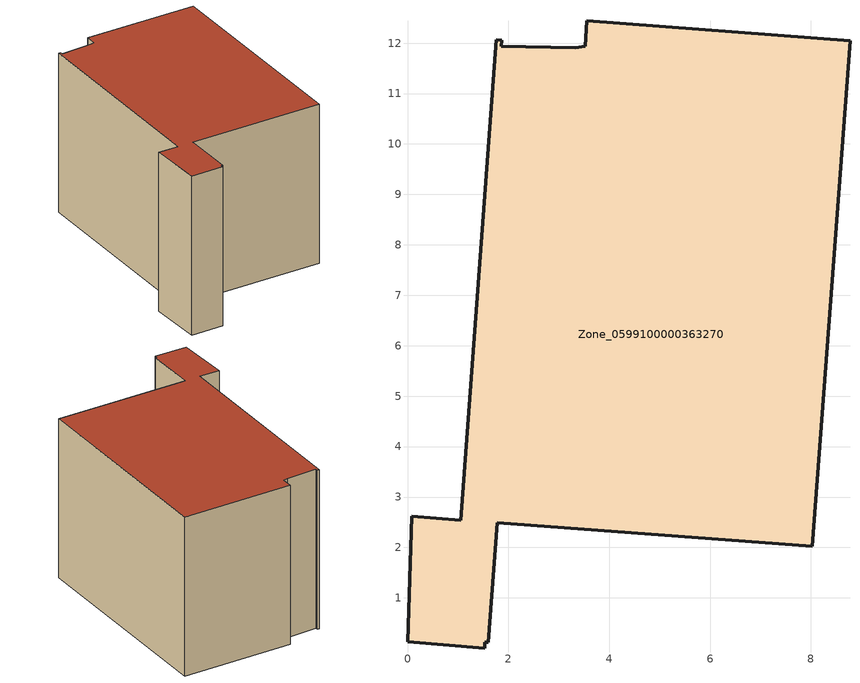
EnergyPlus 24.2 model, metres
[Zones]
Zone_0599100000363270
 floor ground (C_G): 1.85,11.93 3.33,11.91 3.53,11.93 3.56,12.44 8.77,12.05 8.03,2.02 1.77,2.49 1.6,0.12 1.54,0.12 1.53,0.01 0,0.13 0.08,2.62 1.05,2.54 1.76,12.06 1.87,12.06 z0
 wall outside (C_F): 1.87,12.06 1.76,12.06 1.05,2.54 0.08,2.62 0,0.13 1.53,0.01 1.54,0.12 1.6,0.12 1.77,2.49 8.03,2.02 8.77,12.05 3.56,12.44 3.53,11.93 3.33,11.91 1.85,11.93 1.87,12.06 z0:7.65
 roof outside (C_R): 1.76,12.06 1.05,2.54 0.08,2.62 0,0.13 1.53,0.01 1.54,0.12 1.6,0.12 1.77,2.49 8.03,2.02 8.77,12.05 3.56,12.44 3.53,11.93 3.33,11.91 1.85,11.93 1.87,12.06 z7.65
[BUILDING]
Pand.0599100000363270: North Axis=0; Terrain=City; Loads Convergence Tolerance Value=0.04; Temperature Convergence Tolerance Value=0.4; Solar Distribution=FullExterior; Maximum Number of Warmup Days=25; Minimum Number of Warmup Days=1
[Site:Location]
Rotterdam.The.Hague.AP_ZH_NLD Design_Conditions: Latitude=51.96; Longitude=4.45; Time Zone=1; Elevation=-4.5
[SITE:GROUNDTEMPERATURE:BUILDINGSURFACE]
18, 18, 18, 18, 18, 18, 18, 18, 18, 18, 18, 18
[MATERIAL] Thermal Absorptance=0.9; Solar Absorptance=0.7; Visible Absorptance=0.7
Name | Roughness | Thickness | Conductivity | Density | Specific Heat
G.TI.1992-2005 | MediumSmooth | 0.15 | 0.06 | 540 | 1210
F.TI.1992-2005 | Rough | 0.3 | 0.12 | 1920 | 840
R.TI.1992-2005 | MediumRough | 0.2 | 0.08 | 1500 | 1000
[CONSTRUCTION]
C_G: G.TI.1992-2005
C_F: F.TI.1992-2005
C_R: R.TI.1992-2005
[ZONE]
Zone_0599100000363270: Type=1; Multiplier=1; Ceiling Height=Autocalculate; Volume=Autocalculate; Floor Area=autocalculate; Part of Total Floor Area=Yes
[ZONEINFILTRATION:DESIGNFLOWRATE]
Infil_Zone_0599100000363270: Zone or ZoneList or Space or SpaceList=Zone_0599100000363270; Schedule=AlwaysOn; Design Flow Rate Calculation Method=Flow/Area; Flow Rate per Floor Area=0.0015; Constant Term Coefficient=1; Temperature Term Coefficient=0; Velocity Term Coefficient=0; Velocity Squared Term Coefficient=0
[HVACTEMPLATE:ZONE:IDEALLOADSAIRSYSTEM]
Zone_0599100000363270: Maximum Heating Supply Air Temperature=50; Minimum Cooling Supply Air Temperature=13; Maximum Heating Supply Air Humidity Ratio=0.0156; Minimum Cooling Supply Air Humidity Ratio=0.0077; Heating Limit=NoLimit; Cooling Limit=NoLimit; Dehumidification Control Type=ConstantSensibleHeatRatio; Cooling Sensible Heat Ratio=0.7; Dehumidification Setpoint=60; Humidification Control Type=None; Humidification Setpoint=30; Outdoor Air Method=None; Outdoor Air Flow Rate per Person=0.00944; Outdoor Air Flow Rate per Zone Floor Area=0; Outdoor Air Flow Rate per Zone=0; Demand Controlled Ventilation Type=None; Outdoor Air Economizer Type=NoEconomizer; Heat Recovery Type=None; Sensible Heat Recovery Effectiveness=0.7; Latent Heat Recovery Effectiveness=0.65
[ZONECONTROL:THERMOSTAT]
ThermostatControl_Zone_0599100000363270: Zone or ZoneList=Zone_0599100000363270; Control Type Schedule=DualSetpointControlType; Control 1=Thermostat_Zone_0599100000363270; Temperature Difference Between Cutout And Setpoint=0
[THERMOSTATSETPOINT:DUALSETPOINT]
Thermostat_Zone_0599100000363270: Heating Setpoint Temperature Schedule=HeatingSetpoint_Zone_0599100000363270; Cooling Setpoint Temperature Schedule=CoolingSetpoint_Zone_0599100000363270
[SCHEDULE:COMPACT]
HeatingSetpoint_Zone_0599100000363270: Through: 12/31, For: AllDays, Until: 24:00, 21
CoolingSetpoint_Zone_0599100000363270: Through: 12/31, For: AllDays, Until: 24:00, 24
DualSetpointControlType: Through: 12/31, For: AllDays, Until: 24:00, 4
AlwaysOn: Through: 12/31, For: AllDays, Until: 24:00, 1
